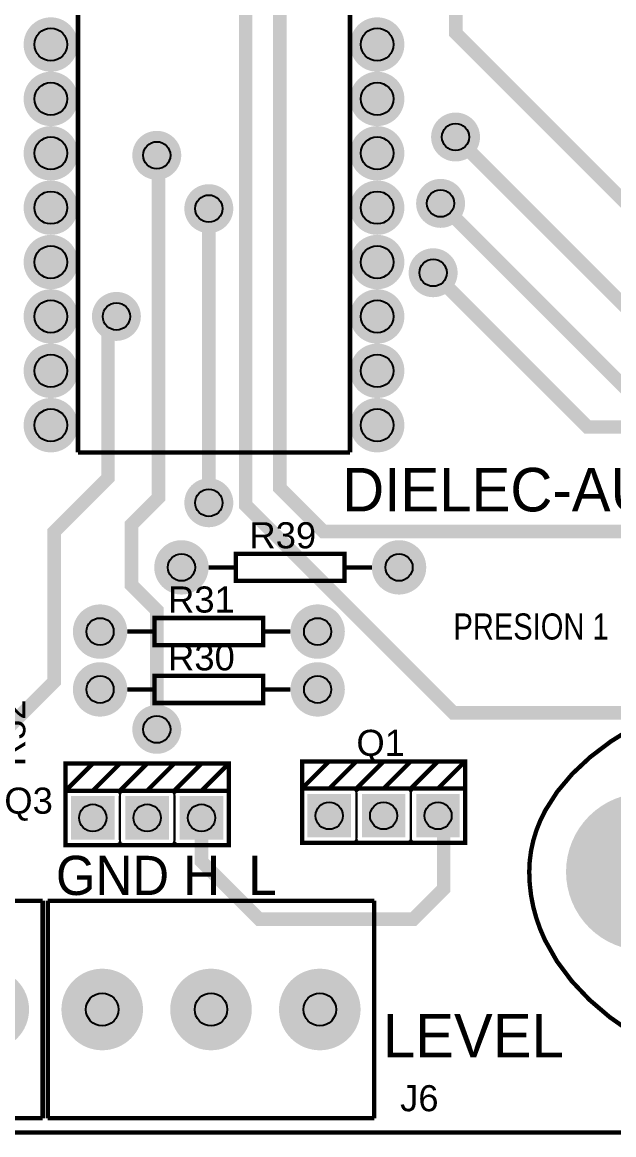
# Model space of a CAD drawing. Header units: inches. Extents: x -2.52 to 2.52, y -2.23 to 2.23.
# Drawn here: x -1.461 to -0.374, y -2.232 to -0.187 of the extents above; entities that cross this region are included whole.
import ezdxf

# ---------------------------------------------------------------- set-up
doc = ezdxf.new("R2010")
doc.units = ezdxf.units.IN
doc.layers.get('0').update_dxf_attribs({"linetype": 'CONTINUOUS'})

# ---------------------------------------------------------------- blocks, each defined once
blk = doc.blocks.new('EPAD')
at = {"const_width": 0.5}
blk.add_lwpolyline([(-0.25, 0, 1), (0.25, 0, 1)], format="xyb", close=True, dxfattribs=at)
blk = doc.blocks.new('RPAD')
blk.add_trace([(-0.5, -0.5), (-0.5, 0.5), (0.5, -0.5), (0.5, 0.5)])

msp = doc.modelspace()

# ---------------------------------------------------------------- linework, layer by layer
for points, const_width in [([(-2.515008, -2.228346), (2.512551, -2.228346), (2.512551, 2.228346), (-2.515008, 2.228346), (-2.515008, -2.228346)], 0.008), ([(-2.515008, -2.228346), (2.512551, -2.228346), (2.512551, 2.228346), (-2.515008, 2.228346), (-2.515008, -2.228346)], 0.008), ([(-2.515008, -2.228346), (2.512551, -2.228346), (2.512551, 2.228346), (-2.515008, 2.228346), (-2.515008, -2.228346)], 0.008), ([(-1.358772, 1.022378), (-1.358772, -0.977622)], 0.008), ([(-1.358772, 1.022378), (-1.358772, -0.977622)], 0.008), ([(-1.358772, 1.022378), (-1.358772, -0.977622)], 0.008), ([(-0.858772, 1.022378), (-0.858772, -0.977622)], 0.008), ([(-0.858772, 1.022378), (-0.858772, -0.977622)], 0.008), ([(-0.858772, 1.022378), (-0.858772, -0.977622)], 0.008), ([(0.360413, -1.123002), (-0.90788, -1.123002), (-0.987512, -1.04337), (-0.987512, 0.538232), (-1.095418, 0.646138)], 0.025), ([(1.766772, -1.148915), (0.911649, -1.148915), (0.604229, -1.456335), (-0.669035, -1.456335), (-1.050504, -1.074866), (-1.050504, 0.423367), (-1.159022, 0.531886)], 0.025), ([(-0.026882, -0.545732), (-0.207984, -0.545732), (-0.325241, -0.545732), (-0.664286, -0.206687), (-0.664286, 0.224193), (-0.684644, 0.244551)], 0.025), ([(-0.664677, -0.397701), (-0.264225, -0.798153), (-0.048511, -0.798153), (0.043984, -0.705658), (0.043984, -0.090614), (0.311701, 0.177102)], 0.025), ([(-0.692236, -0.519748), (-0.35195, -0.860034), (0.00682, -0.860034), (0.10611, -0.760744), (0.10611, -0.494786), (0.10611, -0.161453), (0.322422, 0.054859), (0.516229, 0.054859), (0.591228, 0.129858)], 0.025), ([(-1.213987, -1.486894), (-1.213987, -1.267758), (-1.260283, -1.221462), (-1.260283, -1.110351), (-1.2109, -1.060969), (-1.2109, -0.434426), (-1.213987, -0.431339)], 0.025), ([(-1.118308, -1.070228), (-1.118308, -0.556854), (-1.118308, -0.529419)], 0.025), ([(-0.705946, -0.647268), (-0.422258, -0.930956), (0.021004, -0.930956), (0.340153, -0.611807), (0.58838, -0.611807)], 0.025), ([(-2.129244, -1.547307), (-1.932394, -1.547307), (-1.798535, -1.681165), (-1.684502, -1.681165), (-1.591592, -1.588255), (-1.402737, -1.399401), (-1.402737, -1.198163), (-1.402737, -1.123859), (-1.303666, -1.024788), (-1.303666, -0.743054), (-1.288186, -0.727574)], 0.025), ([(-0.858772, -0.977622), (-1.358772, -0.977622)], 0.008), ([(-0.858772, -0.977622), (-1.358772, -0.977622)], 0.008), ([(-0.858772, -0.977622), (-1.358772, -0.977622)], 0.008), ([(-1.068614, -1.214039), (-0.868614, -1.214039), (-0.868614, -1.164039), (-1.068614, -1.164039), (-1.068614, -1.214039)], 0.008), ([(-1.068614, -1.214039), (-0.868614, -1.214039), (-0.868614, -1.164039), (-1.068614, -1.164039), (-1.068614, -1.214039)], 0.008), ([(-1.068614, -1.214039), (-0.868614, -1.214039), (-0.868614, -1.164039), (-1.068614, -1.164039), (-1.068614, -1.214039)], 0.008), ([(-1.118614, -1.189039), (-1.068614, -1.189039)], 0.008), ([(-1.118614, -1.189039), (-1.068614, -1.189039)], 0.008), ([(-1.118614, -1.189039), (-1.068614, -1.189039)], 0.008), ([(-0.868614, -1.189039), (-0.818614, -1.189039)], 0.008), ([(-0.868614, -1.189039), (-0.818614, -1.189039)], 0.008), ([(-0.868614, -1.189039), (-0.818614, -1.189039)], 0.008), ([(-1.21822, -1.33215), (-1.01822, -1.33215), (-1.01822, -1.28215), (-1.21822, -1.28215), (-1.21822, -1.33215)], 0.008), ([(-1.21822, -1.33215), (-1.01822, -1.33215), (-1.01822, -1.28215), (-1.21822, -1.28215), (-1.21822, -1.33215)], 0.008), ([(-1.21822, -1.33215), (-1.01822, -1.33215), (-1.01822, -1.28215), (-1.21822, -1.28215), (-1.21822, -1.33215)], 0.008), ([(-1.26822, -1.30715), (-1.21822, -1.30715)], 0.008), ([(-1.26822, -1.30715), (-1.21822, -1.30715)], 0.008), ([(-1.26822, -1.30715), (-1.21822, -1.30715)], 0.008), ([(-1.01822, -1.30715), (-0.96822, -1.30715)], 0.008), ([(-1.01822, -1.30715), (-0.96822, -1.30715)], 0.008), ([(-1.01822, -1.30715), (-0.96822, -1.30715)], 0.008), ([(-1.21822, -1.438449), (-1.01822, -1.438449), (-1.01822, -1.388449), (-1.21822, -1.388449), (-1.21822, -1.438449)], 0.008), ([(-1.21822, -1.438449), (-1.01822, -1.438449), (-1.01822, -1.388449), (-1.21822, -1.388449), (-1.21822, -1.438449)], 0.008), ([(-1.21822, -1.438449), (-1.01822, -1.438449), (-1.01822, -1.388449), (-1.21822, -1.388449), (-1.21822, -1.438449)], 0.008), ([(-1.26822, -1.413449), (-1.21822, -1.413449)], 0.008), ([(-1.26822, -1.413449), (-1.21822, -1.413449)], 0.008), ([(-1.26822, -1.413449), (-1.21822, -1.413449)], 0.008), ([(-1.01822, -1.413449), (-0.96822, -1.413449)], 0.008), ([(-1.01822, -1.413449), (-0.96822, -1.413449)], 0.008), ([(-1.01822, -1.413449), (-0.96822, -1.413449)], 0.008), ([(-0.336423, -1.482488), (-0.379175, -1.509057), (-0.417196, -1.53788), (-0.450188, -1.568791), (-0.477852, -1.601625), (-0.499887, -1.636216), (-0.508702, -1.65412), (-0.515998, -1.6724), (-0.521737, -1.691037), (-0.525883, -1.71001), (-0.528398, -1.729299), (-0.529244, -1.748882), (-0.528407, -1.770732), (-0.525923, -1.792253), (-0.521829, -1.813421), (-0.516162, -1.834211), (-0.50896, -1.8546), (-0.500261, -1.874564), (-0.47852, -1.913121), (-0.451243, -1.949692), (-0.418728, -1.984085), (-0.381277, -2.016108), (-0.339191, -2.045572)], 0.008), ([(-0.336423, -1.482488), (-0.379175, -1.509057), (-0.417196, -1.53788), (-0.450188, -1.568791), (-0.477852, -1.601625), (-0.499887, -1.636216), (-0.508702, -1.65412), (-0.515998, -1.6724), (-0.521737, -1.691037), (-0.525883, -1.71001), (-0.528398, -1.729299), (-0.529244, -1.748882), (-0.528407, -1.770732), (-0.525923, -1.792253), (-0.521829, -1.813421), (-0.516162, -1.834211), (-0.50896, -1.8546), (-0.500261, -1.874564), (-0.47852, -1.913121), (-0.451243, -1.949692), (-0.418728, -1.984085), (-0.381277, -2.016108), (-0.339191, -2.045572)], 0.008), ([(-0.336423, -1.482488), (-0.379175, -1.509057), (-0.417196, -1.53788), (-0.450188, -1.568791), (-0.477852, -1.601625), (-0.499887, -1.636216), (-0.508702, -1.65412), (-0.515998, -1.6724), (-0.521737, -1.691037), (-0.525883, -1.71001), (-0.528398, -1.729299), (-0.529244, -1.748882), (-0.528407, -1.770732), (-0.525923, -1.792253), (-0.521829, -1.813421), (-0.516162, -1.834211), (-0.50896, -1.8546), (-0.500261, -1.874564), (-0.47852, -1.913121), (-0.451243, -1.949692), (-0.418728, -1.984085), (-0.381277, -2.016108), (-0.339191, -2.045572)], 0.008), ([(-1.381606, -1.599669), (-1.381606, -1.549669), (-1.081606, -1.549669), (-1.081606, -1.599669)], 0.008), ([(-1.381606, -1.599669), (-1.331606, -1.549669)], 0.008), ([(-1.381606, -1.599669), (-1.381606, -1.549669), (-1.081606, -1.549669), (-1.081606, -1.599669)], 0.008), ([(-1.381606, -1.599669), (-1.331606, -1.549669)], 0.008), ([(-1.381606, -1.599669), (-1.381606, -1.549669), (-1.081606, -1.549669), (-1.081606, -1.599669)], 0.008), ([(-1.381606, -1.599669), (-1.331606, -1.549669)], 0.008), ([(-1.331606, -1.599669), (-1.281606, -1.549669)], 0.008), ([(-1.331606, -1.599669), (-1.281606, -1.549669)], 0.008), ([(-1.331606, -1.599669), (-1.281606, -1.549669)], 0.008), ([(-1.281606, -1.599669), (-1.231606, -1.549669)], 0.008), ([(-1.281606, -1.599669), (-1.231606, -1.549669)], 0.008), ([(-1.281606, -1.599669), (-1.231606, -1.549669)], 0.008), ([(-1.231606, -1.599669), (-1.181606, -1.549669)], 0.008), ([(-1.231606, -1.599669), (-1.181606, -1.549669)], 0.008), ([(-1.231606, -1.599669), (-1.181606, -1.549669)], 0.008), ([(-1.181606, -1.599669), (-1.131606, -1.549669)], 0.008), ([(-1.181606, -1.599669), (-1.131606, -1.549669)], 0.008), ([(-1.181606, -1.599669), (-1.131606, -1.549669)], 0.008), ([(-1.131606, -1.599669), (-1.081606, -1.549669)], 0.008), ([(-1.131606, -1.599669), (-1.081606, -1.549669)], 0.008), ([(-1.131606, -1.599669), (-1.081606, -1.549669)], 0.008), ([(-0.946961, -1.595732), (-0.946961, -1.545732), (-0.646961, -1.545732), (-0.646961, -1.595732)], 0.008), ([(-0.946961, -1.595732), (-0.896961, -1.545732)], 0.008), ([(-0.946961, -1.595732), (-0.946961, -1.545732), (-0.646961, -1.545732), (-0.646961, -1.595732)], 0.008), ([(-0.946961, -1.595732), (-0.896961, -1.545732)], 0.008), ([(-0.946961, -1.595732), (-0.946961, -1.545732), (-0.646961, -1.545732), (-0.646961, -1.595732)], 0.008), ([(-0.946961, -1.595732), (-0.896961, -1.545732)], 0.008), ([(-0.896961, -1.595732), (-0.846961, -1.545732)], 0.008), ([(-0.896961, -1.595732), (-0.846961, -1.545732)], 0.008), ([(-0.896961, -1.595732), (-0.846961, -1.545732)], 0.008), ([(-0.846961, -1.595732), (-0.796961, -1.545732)], 0.008), ([(-0.846961, -1.595732), (-0.796961, -1.545732)], 0.008), ([(-0.846961, -1.595732), (-0.796961, -1.545732)], 0.008), ([(-0.796961, -1.595732), (-0.746961, -1.545732)], 0.008), ([(-0.796961, -1.595732), (-0.746961, -1.545732)], 0.008), ([(-0.796961, -1.595732), (-0.746961, -1.545732)], 0.008), ([(-0.746961, -1.595732), (-0.696961, -1.545732)], 0.008), ([(-0.746961, -1.595732), (-0.696961, -1.545732)], 0.008), ([(-0.746961, -1.595732), (-0.696961, -1.545732)], 0.008), ([(-0.696961, -1.595732), (-0.646961, -1.545732)], 0.008), ([(-0.696961, -1.595732), (-0.646961, -1.545732)], 0.008), ([(-0.696961, -1.595732), (-0.646961, -1.545732)], 0.008), ([(-0.946961, -1.695732), (-0.646961, -1.695732), (-0.646961, -1.595732), (-0.946961, -1.595732), (-0.946961, -1.695732)], 0.008), ([(-0.946961, -1.695732), (-0.646961, -1.695732), (-0.646961, -1.595732), (-0.946961, -1.595732), (-0.946961, -1.695732)], 0.008), ([(-0.946961, -1.695732), (-0.646961, -1.695732), (-0.646961, -1.595732), (-0.946961, -1.595732), (-0.946961, -1.695732)], 0.008), ([(-1.381606, -1.699669), (-1.081606, -1.699669), (-1.081606, -1.599669), (-1.381606, -1.599669), (-1.381606, -1.699669)], 0.008), ([(-1.381606, -1.699669), (-1.081606, -1.699669), (-1.081606, -1.599669), (-1.381606, -1.599669), (-1.381606, -1.699669)], 0.008), ([(-1.381606, -1.699669), (-1.081606, -1.699669), (-1.081606, -1.599669), (-1.381606, -1.599669), (-1.381606, -1.699669)], 0.008), ([(-1.131606, -1.649669), (-1.131606, -1.730127), (-1.025942, -1.835791), (-0.742032, -1.835791), (-0.686595, -1.780354), (-0.686595, -1.656098), (-0.696961, -1.645732)], 0.025), ([(-1.823732, -1.802031), (-1.423732, -1.802031)], 0.008), ([(-1.823732, -1.802031), (-1.423732, -1.802031)], 0.008), ([(-1.823732, -1.802031), (-1.423732, -1.802031)], 0.008), ([(-1.423732, -1.802031), (-1.423732, -2.202031)], 0.008), ([(-1.423732, -1.802031), (-1.423732, -2.202031)], 0.008), ([(-1.423732, -1.802031), (-1.423732, -2.202031)], 0.008), ([(-1.414283, -2.202031), (-1.414283, -1.802031)], 0.008), ([(-0.814283, -1.802031), (-1.414283, -1.802031)], 0.008), ([(-1.414283, -2.202031), (-1.414283, -1.802031)], 0.008), ([(-0.814283, -1.802031), (-1.414283, -1.802031)], 0.008), ([(-1.414283, -2.202031), (-1.414283, -1.802031)], 0.008), ([(-0.814283, -1.802031), (-1.414283, -1.802031)], 0.008), ([(-0.814283, -2.202031), (-0.814283, -1.802031)], 0.008), ([(-0.814283, -2.202031), (-0.814283, -1.802031)], 0.008), ([(-0.814283, -2.202031), (-0.814283, -1.802031)], 0.008), ([(-1.823732, -2.202031), (-1.423732, -2.202031)], 0.008), ([(-1.823732, -2.202031), (-1.423732, -2.202031)], 0.008), ([(-1.823732, -2.202031), (-1.423732, -2.202031)], 0.008), ([(-1.414283, -2.202031), (-0.814283, -2.202031)], 0.008), ([(-1.414283, -2.202031), (-0.814283, -2.202031)], 0.008), ([(-1.414283, -2.202031), (-0.814283, -2.202031)], 0.008)]:
    msp.add_lwpolyline(points, dxfattribs=dict(const_width=const_width))
for points in [[(-1.371606, -1.599669), (-1.291606, -1.599669), (-1.290567, -1.59972), (-1.289562, -1.599868), (-1.288595, -1.60011), (-1.287671, -1.600441), (-1.286794, -1.600856), (-1.28597, -1.60135), (-1.285203, -1.60192), (-1.284497, -1.60256), (-1.283857, -1.603266), (-1.283287, -1.604033), (-1.282793, -1.604857), (-1.282378, -1.605734), (-1.282047, -1.606658), (-1.281805, -1.607625), (-1.281657, -1.60863), (-1.281606, -1.609669), (-1.281606, -1.689669), (-1.281657, -1.690709), (-1.281805, -1.691714), (-1.282047, -1.692681), (-1.282378, -1.693605), (-1.282793, -1.694481), (-1.283287, -1.695305), (-1.283857, -1.696072), (-1.284497, -1.696779), (-1.285203, -1.697419), (-1.28597, -1.697988), (-1.286794, -1.698483), (-1.287671, -1.698898), (-1.288595, -1.699228), (-1.289562, -1.69947), (-1.290567, -1.699619), (-1.291606, -1.699669), (-1.371606, -1.699669), (-1.372646, -1.699619), (-1.373651, -1.69947), (-1.374618, -1.699228), (-1.375542, -1.698898), (-1.376418, -1.698483), (-1.377242, -1.697988), (-1.37801, -1.697419), (-1.378716, -1.696779), (-1.379356, -1.696072), (-1.379925, -1.695305), (-1.38042, -1.694481), (-1.380835, -1.693605), (-1.381165, -1.692681), (-1.381407, -1.691714), (-1.381556, -1.690709), (-1.381606, -1.689669), (-1.381606, -1.609669), (-1.381556, -1.60863), (-1.381407, -1.607625), (-1.381165, -1.606658), (-1.380835, -1.605734), (-1.38042, -1.604857), (-1.379925, -1.604033), (-1.379356, -1.603266), (-1.378716, -1.60256), (-1.37801, -1.60192), (-1.377242, -1.60135), (-1.376418, -1.600856), (-1.375542, -1.600441), (-1.374618, -1.60011), (-1.373651, -1.599868), (-1.372646, -1.59972), (-1.371606, -1.599669)], [(-1.271606, -1.599669), (-1.191606, -1.599669), (-1.190567, -1.59972), (-1.189562, -1.599868), (-1.188595, -1.60011), (-1.187671, -1.600441), (-1.186794, -1.600856), (-1.18597, -1.60135), (-1.185203, -1.60192), (-1.184497, -1.60256), (-1.183857, -1.603266), (-1.183287, -1.604033), (-1.182793, -1.604857), (-1.182378, -1.605734), (-1.182047, -1.606658), (-1.181805, -1.607625), (-1.181657, -1.60863), (-1.181606, -1.609669), (-1.181606, -1.689669), (-1.181657, -1.690709), (-1.181805, -1.691714), (-1.182047, -1.692681), (-1.182378, -1.693605), (-1.182793, -1.694481), (-1.183287, -1.695305), (-1.183857, -1.696072), (-1.184497, -1.696779), (-1.185203, -1.697419), (-1.18597, -1.697988), (-1.186794, -1.698483), (-1.187671, -1.698898), (-1.188595, -1.699228), (-1.189562, -1.69947), (-1.190567, -1.699619), (-1.191606, -1.699669), (-1.271606, -1.699669), (-1.272646, -1.699619), (-1.273651, -1.69947), (-1.274618, -1.699228), (-1.275542, -1.698898), (-1.276418, -1.698483), (-1.277242, -1.697988), (-1.27801, -1.697419), (-1.278716, -1.696779), (-1.279356, -1.696072), (-1.279925, -1.695305), (-1.28042, -1.694481), (-1.280835, -1.693605), (-1.281165, -1.692681), (-1.281407, -1.691714), (-1.281556, -1.690709), (-1.281606, -1.689669), (-1.281606, -1.609669), (-1.281556, -1.60863), (-1.281407, -1.607625), (-1.281165, -1.606658), (-1.280835, -1.605734), (-1.28042, -1.604857), (-1.279925, -1.604033), (-1.279356, -1.603266), (-1.278716, -1.60256), (-1.27801, -1.60192), (-1.277242, -1.60135), (-1.276418, -1.600856), (-1.275542, -1.600441), (-1.274618, -1.60011), (-1.273651, -1.599868), (-1.272646, -1.59972), (-1.271606, -1.599669)], [(-1.171606, -1.599669), (-1.091606, -1.599669), (-1.090567, -1.59972), (-1.089562, -1.599868), (-1.088595, -1.60011), (-1.087671, -1.600441), (-1.086794, -1.600856), (-1.08597, -1.60135), (-1.085203, -1.60192), (-1.084497, -1.60256), (-1.083857, -1.603266), (-1.083287, -1.604033), (-1.082793, -1.604857), (-1.082378, -1.605734), (-1.082047, -1.606658), (-1.081805, -1.607625), (-1.081657, -1.60863), (-1.081606, -1.609669), (-1.081606, -1.689669), (-1.081657, -1.690709), (-1.081805, -1.691714), (-1.082047, -1.692681), (-1.082378, -1.693605), (-1.082793, -1.694481), (-1.083287, -1.695305), (-1.083857, -1.696072), (-1.084497, -1.696779), (-1.085203, -1.697419), (-1.08597, -1.697988), (-1.086794, -1.698483), (-1.087671, -1.698898), (-1.088595, -1.699228), (-1.089562, -1.69947), (-1.090567, -1.699619), (-1.091606, -1.699669), (-1.171606, -1.699669), (-1.172646, -1.699619), (-1.173651, -1.69947), (-1.174618, -1.699228), (-1.175542, -1.698898), (-1.176418, -1.698483), (-1.177242, -1.697988), (-1.17801, -1.697419), (-1.178716, -1.696779), (-1.179356, -1.696072), (-1.179925, -1.695305), (-1.18042, -1.694481), (-1.180835, -1.693605), (-1.181165, -1.692681), (-1.181407, -1.691714), (-1.181556, -1.690709), (-1.181606, -1.689669), (-1.181606, -1.609669), (-1.181556, -1.60863), (-1.181407, -1.607625), (-1.181165, -1.606658), (-1.180835, -1.605734), (-1.18042, -1.604857), (-1.179925, -1.604033), (-1.179356, -1.603266), (-1.178716, -1.60256), (-1.17801, -1.60192), (-1.177242, -1.60135), (-1.176418, -1.600856), (-1.175542, -1.600441), (-1.174618, -1.60011), (-1.173651, -1.599868), (-1.172646, -1.59972), (-1.171606, -1.599669)], [(-0.936961, -1.595732), (-0.856961, -1.595732), (-0.855921, -1.595783), (-0.854916, -1.595931), (-0.853949, -1.596173), (-0.853025, -1.596504), (-0.852149, -1.596919), (-0.851325, -1.597413), (-0.850557, -1.597983), (-0.849851, -1.598623), (-0.849211, -1.599329), (-0.848642, -1.600096), (-0.848147, -1.60092), (-0.847732, -1.601797), (-0.847402, -1.602721), (-0.847159, -1.603688), (-0.847011, -1.604693), (-0.846961, -1.605732), (-0.846961, -1.685732), (-0.847011, -1.686772), (-0.847159, -1.687777), (-0.847402, -1.688744), (-0.847732, -1.689668), (-0.848147, -1.690544), (-0.848642, -1.691368), (-0.849211, -1.692135), (-0.849851, -1.692842), (-0.850557, -1.693482), (-0.851325, -1.694051), (-0.852149, -1.694546), (-0.853025, -1.694961), (-0.853949, -1.695291), (-0.854916, -1.695533), (-0.855921, -1.695682), (-0.856961, -1.695732), (-0.936961, -1.695732), (-0.938, -1.695682), (-0.939005, -1.695533), (-0.939972, -1.695291), (-0.940896, -1.694961), (-0.941772, -1.694546), (-0.942596, -1.694051), (-0.943364, -1.693482), (-0.94407, -1.692842), (-0.94471, -1.692135), (-0.94528, -1.691368), (-0.945774, -1.690544), (-0.946189, -1.689668), (-0.94652, -1.688744), (-0.946762, -1.687777), (-0.94691, -1.686772), (-0.946961, -1.685732), (-0.946961, -1.605732), (-0.94691, -1.604693), (-0.946762, -1.603688), (-0.94652, -1.602721), (-0.946189, -1.601797), (-0.945774, -1.60092), (-0.94528, -1.600096), (-0.94471, -1.599329), (-0.94407, -1.598623), (-0.943364, -1.597983), (-0.942596, -1.597413), (-0.941772, -1.596919), (-0.940896, -1.596504), (-0.939972, -1.596173), (-0.939005, -1.595931), (-0.938, -1.595783), (-0.936961, -1.595732)], [(-0.836961, -1.595732), (-0.756961, -1.595732), (-0.755921, -1.595783), (-0.754916, -1.595931), (-0.753949, -1.596173), (-0.753025, -1.596504), (-0.752149, -1.596919), (-0.751325, -1.597413), (-0.750557, -1.597983), (-0.749851, -1.598623), (-0.749211, -1.599329), (-0.748642, -1.600096), (-0.748147, -1.60092), (-0.747732, -1.601797), (-0.747402, -1.602721), (-0.747159, -1.603688), (-0.747011, -1.604693), (-0.746961, -1.605732), (-0.746961, -1.685732), (-0.747011, -1.686772), (-0.747159, -1.687777), (-0.747402, -1.688744), (-0.747732, -1.689668), (-0.748147, -1.690544), (-0.748642, -1.691368), (-0.749211, -1.692135), (-0.749851, -1.692842), (-0.750557, -1.693482), (-0.751325, -1.694051), (-0.752149, -1.694546), (-0.753025, -1.694961), (-0.753949, -1.695291), (-0.754916, -1.695533), (-0.755921, -1.695682), (-0.756961, -1.695732), (-0.836961, -1.695732), (-0.838, -1.695682), (-0.839005, -1.695533), (-0.839972, -1.695291), (-0.840896, -1.694961), (-0.841772, -1.694546), (-0.842596, -1.694051), (-0.843364, -1.693482), (-0.84407, -1.692842), (-0.84471, -1.692135), (-0.84528, -1.691368), (-0.845774, -1.690544), (-0.846189, -1.689668), (-0.84652, -1.688744), (-0.846762, -1.687777), (-0.84691, -1.686772), (-0.846961, -1.685732), (-0.846961, -1.605732), (-0.84691, -1.604693), (-0.846762, -1.603688), (-0.84652, -1.602721), (-0.846189, -1.601797), (-0.845774, -1.60092), (-0.84528, -1.600096), (-0.84471, -1.599329), (-0.84407, -1.598623), (-0.843364, -1.597983), (-0.842596, -1.597413), (-0.841772, -1.596919), (-0.840896, -1.596504), (-0.839972, -1.596173), (-0.839005, -1.595931), (-0.838, -1.595783), (-0.836961, -1.595732)], [(-0.736961, -1.595732), (-0.656961, -1.595732), (-0.655921, -1.595783), (-0.654916, -1.595931), (-0.653949, -1.596173), (-0.653025, -1.596504), (-0.652149, -1.596919), (-0.651325, -1.597413), (-0.650557, -1.597983), (-0.649851, -1.598623), (-0.649211, -1.599329), (-0.648642, -1.600096), (-0.648147, -1.60092), (-0.647732, -1.601797), (-0.647402, -1.602721), (-0.647159, -1.603688), (-0.647011, -1.604693), (-0.646961, -1.605732), (-0.646961, -1.685732), (-0.647011, -1.686772), (-0.647159, -1.687777), (-0.647402, -1.688744), (-0.647732, -1.689668), (-0.648147, -1.690544), (-0.648642, -1.691368), (-0.649211, -1.692135), (-0.649851, -1.692842), (-0.650557, -1.693482), (-0.651325, -1.694051), (-0.652149, -1.694546), (-0.653025, -1.694961), (-0.653949, -1.695291), (-0.654916, -1.695533), (-0.655921, -1.695682), (-0.656961, -1.695732), (-0.736961, -1.695732), (-0.738, -1.695682), (-0.739005, -1.695533), (-0.739972, -1.695291), (-0.740896, -1.694961), (-0.741772, -1.694546), (-0.742596, -1.694051), (-0.743364, -1.693482), (-0.74407, -1.692842), (-0.74471, -1.692135), (-0.74528, -1.691368), (-0.745774, -1.690544), (-0.746189, -1.689668), (-0.74652, -1.688744), (-0.746762, -1.687777), (-0.74691, -1.686772), (-0.746961, -1.685732), (-0.746961, -1.605732), (-0.74691, -1.604693), (-0.746762, -1.603688), (-0.74652, -1.602721), (-0.746189, -1.601797), (-0.745774, -1.60092), (-0.74528, -1.600096), (-0.74471, -1.599329), (-0.74407, -1.598623), (-0.743364, -1.597983), (-0.742596, -1.597413), (-0.741772, -1.596919), (-0.740896, -1.596504), (-0.739972, -1.596173), (-0.739005, -1.595931), (-0.738, -1.595783), (-0.736961, -1.595732)]]:
    msp.add_lwpolyline(points, close=True)
for centre, radius in [((-1.408772, -0.227622), 0.03), ((-0.808772, -0.227622), 0.03), ((-1.408772, -0.327622), 0.03), ((-0.808772, -0.327622), 0.03), ((-0.664677, -0.397701), 0.025), ((-1.408772, -0.427622), 0.03), ((-1.213987, -0.431339), 0.025), ((-0.808772, -0.427622), 0.03), ((-1.408772, -0.527622), 0.03), ((-1.118308, -0.529419), 0.025), ((-0.808772, -0.527622), 0.03), ((-0.692236, -0.519748), 0.025), ((-1.408772, -0.627622), 0.03), ((-0.808772, -0.627622), 0.03), ((-0.705946, -0.647268), 0.025), ((-1.408772, -0.727622), 0.03), ((-1.288186, -0.727574), 0.025), ((-0.808772, -0.727622), 0.03), ((-1.408772, -0.827622), 0.03), ((-0.808772, -0.827622), 0.03), ((-1.408772, -0.927622), 0.03), ((-0.808772, -0.927622), 0.03), ((-1.118308, -1.070228), 0.025), ((-1.168614, -1.189039), 0.025), ((-0.768614, -1.189039), 0.025), ((-1.31822, -1.30715), 0.025), ((-0.91822, -1.30715), 0.025), ((-1.31822, -1.413449), 0.025), ((-0.91822, -1.413449), 0.025), ((-1.213987, -1.486894), 0.025), ((-1.331606, -1.649669), 0.025), ((-1.231606, -1.649669), 0.025), ((-1.131606, -1.649669), 0.025), ((-0.896961, -1.645732), 0.025), ((-0.796961, -1.645732), 0.025), ((-0.696961, -1.645732), 0.025), ((-1.314283, -2.002032), 0.03), ((-1.114283, -2.002032), 0.03), ((-0.914283, -2.002032), 0.03)]:
    msp.add_circle(centre, radius)

# ---------------------------------------------------------------- block references
for name, p, xscale, yscale in [('EPAD', (-1.408772, -0.227622), 0.1, 0.1), ('EPAD', (-0.808772, -0.227622), 0.1, 0.1), ('EPAD', (-1.408772, -0.227622), 0.08, 0.08), ('EPAD', (-0.808772, -0.227622), 0.08, 0.08), ('EPAD', (-1.408772, -0.327622), 0.1, 0.1), ('EPAD', (-0.808772, -0.327622), 0.1, 0.1), ('EPAD', (-1.408772, -0.327622), 0.08, 0.08), ('EPAD', (-0.808772, -0.327622), 0.08, 0.08), ('EPAD', (-0.664677, -0.397701), 0.09, 0.09), ('EPAD', (-0.664677, -0.397701), 0.07, 0.07), ('EPAD', (-1.408772, -0.427622), 0.1, 0.1), ('EPAD', (-1.408772, -0.427622), 0.08, 0.08), ('EPAD', (-1.213987, -0.431339), 0.09, 0.09), ('EPAD', (-0.808772, -0.427622), 0.1, 0.1), ('EPAD', (-0.808772, -0.427622), 0.08, 0.08), ('EPAD', (-1.213987, -0.431339), 0.07, 0.07), ('EPAD', (-1.408772, -0.527622), 0.1, 0.1), ('EPAD', (-1.408772, -0.527622), 0.08, 0.08), ('EPAD', (-1.118308, -0.529419), 0.09, 0.09), ('EPAD', (-0.808772, -0.527622), 0.1, 0.1), ('EPAD', (-0.808772, -0.527622), 0.08, 0.08), ('EPAD', (-0.692236, -0.519748), 0.09, 0.09), ('EPAD', (-0.692236, -0.519748), 0.07, 0.07), ('EPAD', (-1.118308, -0.529419), 0.07, 0.07), ('EPAD', (-1.408772, -0.627622), 0.1, 0.1), ('EPAD', (-1.408772, -0.627622), 0.08, 0.08), ('EPAD', (-0.808772, -0.627622), 0.1, 0.1), ('EPAD', (-0.808772, -0.627622), 0.08, 0.08), ('EPAD', (-0.705946, -0.647268), 0.09, 0.09), ('EPAD', (-0.705946, -0.647268), 0.07, 0.07), ('EPAD', (-1.408772, -0.727622), 0.1, 0.1), ('EPAD', (-1.408772, -0.727622), 0.08, 0.08), ('EPAD', (-1.288186, -0.727574), 0.09, 0.09), ('EPAD', (-1.288186, -0.727574), 0.07, 0.07), ('EPAD', (-0.808772, -0.727622), 0.1, 0.1), ('EPAD', (-0.808772, -0.727622), 0.08, 0.08), ('EPAD', (-1.408772, -0.827622), 0.1, 0.1), ('EPAD', (-1.408772, -0.827622), 0.08, 0.08), ('EPAD', (-0.808772, -0.827622), 0.1, 0.1), ('EPAD', (-0.808772, -0.827622), 0.08, 0.08), ('EPAD', (-1.408772, -0.927622), 0.1, 0.1), ('EPAD', (-0.808772, -0.927622), 0.1, 0.1), ('EPAD', (-1.408772, -0.927622), 0.08, 0.08), ('EPAD', (-0.808772, -0.927622), 0.08, 0.08), ('EPAD', (-1.118308, -1.070228), 0.09, 0.09), ('EPAD', (-1.118308, -1.070228), 0.07, 0.07), ('EPAD', (-1.168614, -1.189039), 0.1, 0.1), ('EPAD', (-0.768614, -1.189039), 0.1, 0.1), ('EPAD', (-1.168614, -1.189039), 0.08, 0.08), ('EPAD', (-0.768614, -1.189039), 0.08, 0.08), ('EPAD', (-1.31822, -1.30715), 0.1, 0.1), ('EPAD', (-1.31822, -1.30715), 0.08, 0.08), ('EPAD', (-0.91822, -1.30715), 0.1, 0.1), ('EPAD', (-0.91822, -1.30715), 0.08, 0.08), ('EPAD', (-1.31822, -1.413449), 0.1, 0.1), ('EPAD', (-0.91822, -1.413449), 0.1, 0.1), ('EPAD', (-1.31822, -1.413449), 0.08, 0.08), ('EPAD', (-0.91822, -1.413449), 0.08, 0.08), ('EPAD', (-1.213987, -1.486894), 0.09, 0.09), ('EPAD', (-1.213987, -1.486894), 0.07, 0.07), ('RPAD', (-1.331606, -1.649669), 0.08, 0.08), ('RPAD', (-1.231606, -1.649669), 0.08, 0.08), ('RPAD', (-1.131606, -1.649669), 0.08, 0.08), ('RPAD', (-0.896961, -1.645732), 0.08, 0.08), ('RPAD', (-0.796961, -1.645732), 0.08, 0.08), ('RPAD', (-0.696961, -1.645732), 0.08, 0.08), ('EPAD', (-0.316646, -1.748882), 0.29, 0.29), ('EPAD', (-0.316646, -1.748882), 0.25, 0.25), ('EPAD', (-1.523732, -2.002031), 0.15, 0.15), ('EPAD', (-1.314283, -2.002031), 0.15, 0.15), ('EPAD', (-1.314283, -2.002031), 0.12, 0.12), ('EPAD', (-1.114283, -2.002031), 0.15, 0.15), ('EPAD', (-1.114283, -2.002031), 0.12, 0.12), ('EPAD', (-0.914283, -2.002031), 0.15, 0.15), ('EPAD', (-0.914283, -2.002031), 0.12, 0.12)]:
    msp.add_blockref(name, p, dxfattribs=dict(xscale=xscale, yscale=yscale))

# ---------------------------------------------------------------- texts
for s, p in [('DIELEC-AUT002', (-0.873178, -1.086126)), ('DIELEC-AUT002', (-0.873178, -1.086126)), ('DIELEC-AUT002', (-0.873178, -1.086126)), ('LEVEL', (-0.798535, -2.090063)), ('LEVEL', (-0.798535, -2.090063)), ('LEVEL', (-0.798535, -2.090063))]:
    msp.add_text(s, height=0.08).set_placement(p)
for s, height, width, p in [('R39', 0.048, 1.041667, (-1.043614, -1.154039)), ('R39', 0.048, 1.041667, (-1.043614, -1.154039)), ('R39', 0.048, 1.041667, (-1.043614, -1.154039)), ('R31', 0.048, 1.041667, (-1.19322, -1.27215)), ('R31', 0.048, 1.041667, (-1.19322, -1.27215)), ('R31', 0.048, 1.041667, (-1.19322, -1.27215)), ('PRESION 1', 0.048, 0.833333, (-0.668614, -1.32178)), ('PRESION 1', 0.048, 0.833333, (-0.668614, -1.32178)), ('PRESION 1', 0.048, 0.833333, (-0.668614, -1.32178)), ('R30', 0.048, 1.041667, (-1.19322, -1.378449)), ('R30', 0.048, 1.041667, (-1.19322, -1.378449)), ('R30', 0.048, 1.041667, (-1.19322, -1.378449)), ('Q1', 0.048, 1.041667, (-0.846961, -1.535732)), ('Q1', 0.048, 1.041667, (-0.846961, -1.535732)), ('Q1', 0.048, 1.041667, (-0.846961, -1.535732)), ('Q3', 0.048, 1.041667, (-1.494205, -1.642031)), ('Q3', 0.048, 1.041667, (-1.494205, -1.642031)), ('Q3', 0.048, 1.041667, (-1.494205, -1.642031)), ('GND H  L', 0.072, 0.972222, (-1.399323, -1.791442)), ('GND H  L', 0.072, 0.972222, (-1.399323, -1.791442)), ('GND H  L', 0.072, 0.972222, (-1.399323, -1.791442)), ('J6', 0.048, 1.041667, (-0.766646, -2.189165)), ('J6', 0.048, 1.041667, (-0.766646, -2.189165)), ('J6', 0.048, 1.041667, (-0.766646, -2.189165))]:
    msp.add_text(s, height=height, dxfattribs=dict(width=width)).set_placement(p)
at = {"width": 1.041667}
msp.add_text('R52', height=0.048, rotation=90, dxfattribs=at).set_placement((-1.455693, -1.554591))
msp.add_text('R52', height=0.048, rotation=90, dxfattribs=at).set_placement((-1.455693, -1.554591))
msp.add_text('R52', height=0.048, rotation=90, dxfattribs=at).set_placement((-1.455693, -1.554591))

doc.saveas('drawing.dxf')
